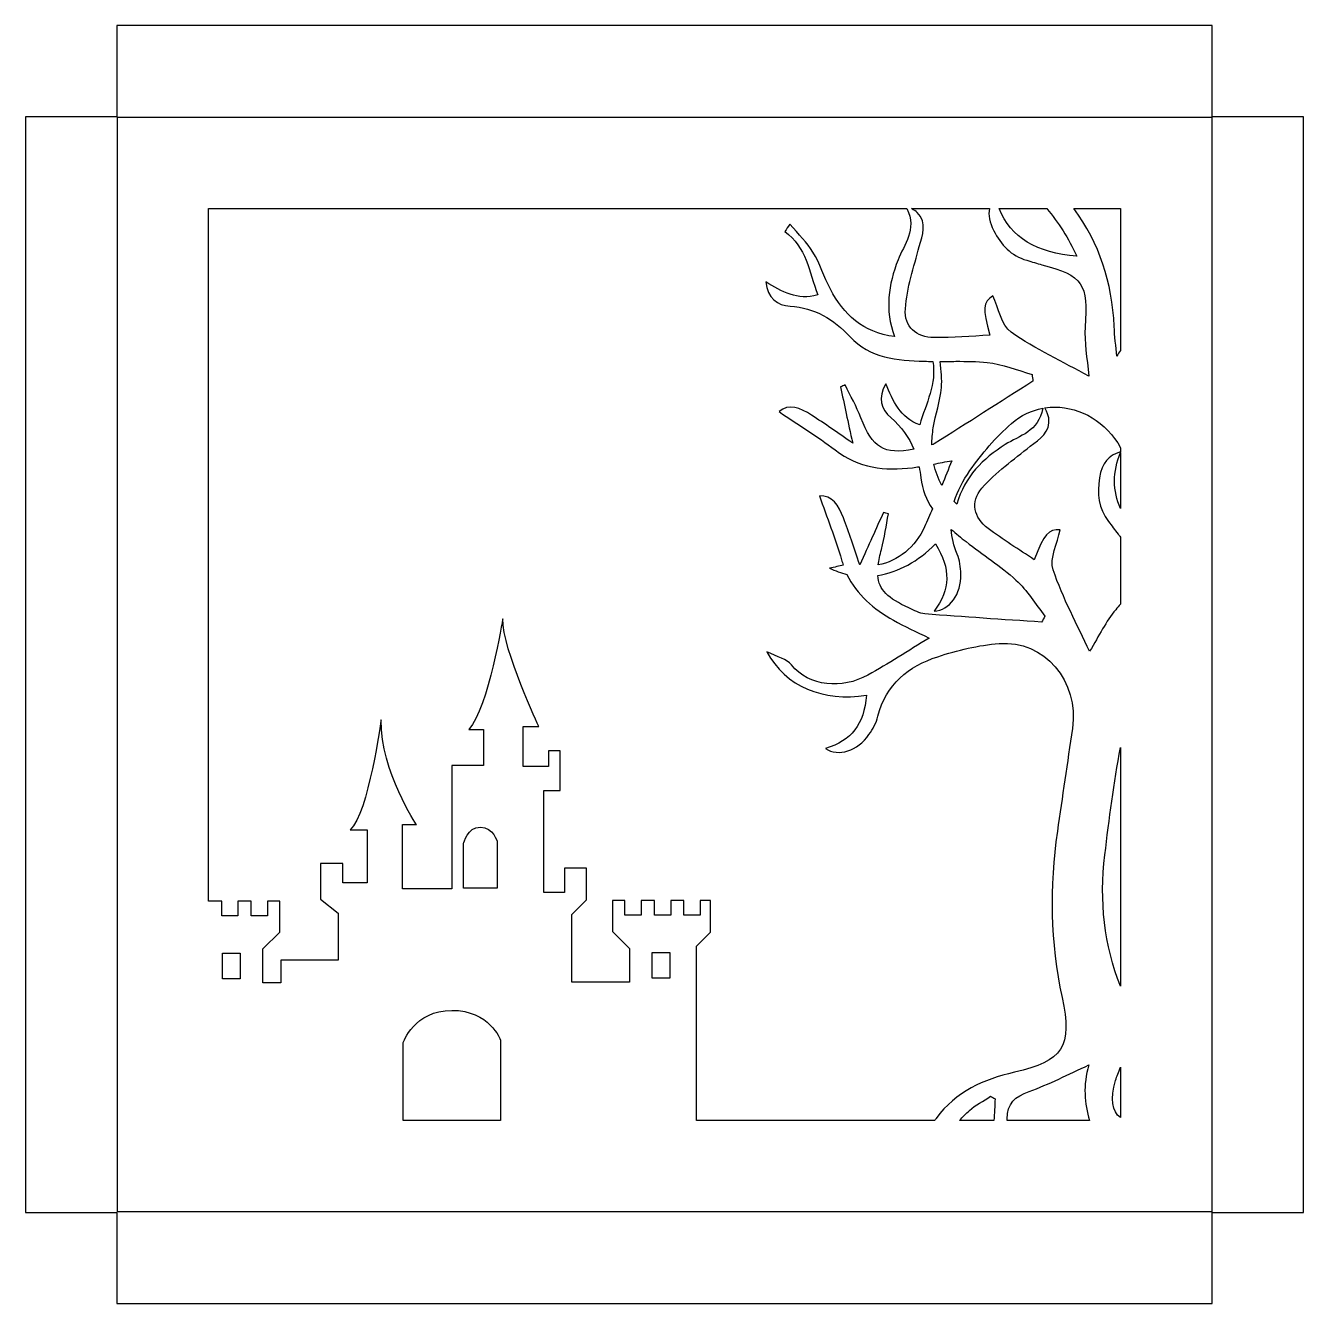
# Model space of a CAD drawing. Extents: x 0 to 935, y 0 to 453.
# Drawn here: x 538.6 to 935.4, y 28.4 to 425.2 of the extents above; entities that cross this region are included whole.
import ezdxf

# ---------------------------------------------------------------- set-up
doc = ezdxf.new("R2010")
doc.units = 0
doc.layers.add('Layer_1', color=7, linetype='CONTINUOUS')

msp = doc.modelspace()

# ---------------------------------------------------------------- linework, layer by layer
at = {"layer": 'Layer_1', "color": 1}
msp.add_lwpolyline([(566.875, 425.200585), (566.875, 396.875584), (538.57503, 396.875584), (538.57503, 56.625581), (566.875, 56.625581), (566.875, 28.350583), (907.124955, 28.350583), (907.124955, 56.625581), (935.424985, 56.625581), (935.424985, 396.875584), (907.124955, 396.875584), (907.124955, 425.200585), (566.875, 425.200585), (566.875, 425.200585)], dxfattribs=at)
at = {"layer": 'Layer_1', "color": 3}
msp.add_lwpolyline([(567.085353, 396.702724), (906.965257, 396.702724), (906.965257, 56.82282), (567.085353, 56.82282), (567.085353, 396.702724)], dxfattribs=at)
at = {"layer": 'Layer_1', "color": 5}
for points in [[(595.399978, 368.350582), (812.249992, 368.350582)], [(639.350259, 175.475572), (644.625222, 175.475572), (644.625222, 158.975572), (637.075237, 158.975572), (637.075237, 164.925572), (630.200215, 164.925572), (630.200215, 153.950572), (635.700244, 149.600572), (635.700244, 134.950572), (627.45023, 134.950572), (617.85023, 134.950572), (617.85023, 127.900572), (612.300245, 127.900572), (612.300245, 138.450572), (617.575267, 143.700572), (617.575267, 153.325572), (613.675237, 153.325572), (613.675237, 148.750572), (608.65023, 148.750572), (608.65023, 153.325572), (604.525252, 153.325572), (604.525252, 148.750572), (599.500245, 148.750572), (599.500245, 153.325572), (595.400215, 153.325572), (595.400215, 368.35057), (595.399978, 368.350582)], [(813.675059, 368.350582), (837.950022, 368.350582)], [(813.675059, 368.350582), (813.675059, 368.350582)], [(840.900007, 368.350582), (855.724955, 368.350582)], [(840.900007, 368.350582), (840.900007, 368.350582)], [(864.100007, 368.350582), (878.599978, 368.350582), (878.599978, 324.275584)], [(864.100007, 368.350582), (864.100007, 368.350582)], [(827.500007, 320.925593), (827.500007, 320.925581)], [(854.475059, 306.350582), (854.475059, 306.350582)], [(858.300007, 306.700585), (858.300007, 306.700585)], [(878.599978, 294.100585), (878.599978, 292.775584)], [(826.224985, 290.075584), (826.224985, 290.075584)], [(878.599978, 292.625581), (878.599978, 275.175584)], [(878.599978, 292.625581), (878.599978, 292.625581)], [(826.049992, 268.725581), (826.049992, 268.725581)], [(878.599978, 266.350582), (878.599978, 245.500585)], [(676.200215, 206.600572), (680.775267, 206.600572), (680.775267, 195.375572), (670.950259, 195.375572), (670.950259, 184.400572), (670.950259, 157.150572), (655.600215, 157.150572), (655.600215, 177.075572), (659.950259, 177.075572)], [(820.825222, 85.150571), (746.925252, 85.150571), (746.925252, 139.300572), (751.275237, 143.650572), (751.275237, 153.500572), (748.075237, 153.500572), (748.075237, 148.925572), (743.05023, 148.925572), (743.05023, 153.500572), (738.925252, 153.500572), (738.925252, 148.925572), (733.900244, 148.925572), (733.900244, 153.500572), (729.775267, 153.500572), (729.775267, 148.925572), (724.725252, 148.925572), (724.725252, 153.500572), (720.85023, 153.500572), (720.85023, 143.875572), (726.100244, 138.625572), (726.100244, 128.075572), (708.25023, 128.075572), (708.25023, 149.150572), (712.825222, 153.725572), (712.825222, 163.575572), (705.975267, 163.575572), (705.975267, 156.000572), (699.550259, 156.000572), (699.550259, 187.600572), (704.600215, 187.600572), (704.600215, 199.950572), (700.925252, 199.950572), (700.925252, 195.150572), (693.150259, 195.150572), (693.150259, 207.500572), (697.950259, 207.500572)], [(878.599978, 200.975584), (878.599978, 126.850584)], [(878.599978, 200.975584), (878.599978, 200.975584)], [(679.824985, 176.275584), (679.824985, 176.275584)], [(685.049993, 171.725584), (685.049993, 157.325584), (674.599978, 157.325584), (674.599978, 171.250584)], [(599.725015, 137.150584), (605.199978, 137.150584), (605.199978, 129.200584), (599.725015, 129.200584), (599.725015, 137.150584), (599.725015, 137.150584)], [(733.199978, 137.325584), (738.700007, 137.325584), (738.700007, 129.375584), (733.199978, 129.375584), (733.199978, 137.325584), (733.199978, 137.325584)], [(670.950022, 119.375584), (670.950022, 119.375584)], [(686.049993, 110.225581), (686.049993, 85.150583), (655.849993, 85.150583), (655.849993, 109.325581)], [(868.799978, 102.425581), (868.799978, 102.425581)], [(878.599978, 101.725581), (878.599978, 86.050583)], [(878.599978, 101.725581), (878.599978, 101.725581)], [(838.249992, 92.675584), (838.249992, 92.675584)], [(839.300007, 85.150583), (828.649992, 85.150583)], [(868.950022, 85.150583), (843.449992, 85.150583)]]:
    msp.add_lwpolyline(points, dxfattribs=at)
for points in [[(812.249992, 368.350582), (815.514941, 361.720769), (811.390792, 357.25617), (809.524955, 352.400585)], [(815.475059, 367.125581), (815.076718, 367.548117), (814.528096, 367.865658), (813.675059, 368.350582)], [(816.100007, 356.600585), (817.066229, 360.252289), (818.732185, 363.82945), (815.475059, 367.125581)], [(837.950022, 368.350582), (837.486259, 366.329634), (837.899059, 364.140206), (839.249992, 361.500585)], [(865.075059, 353.625581), (852.598555, 354.479768), (844.504867, 359.44708), (840.900007, 368.350582)], [(855.724955, 368.350582), (859.32697, 364.047762), (862.422378, 359.183353), (865.075059, 353.625581)], [(876.649992, 331.800585), (876.043948, 345.393877), (872.092541, 357.595768), (864.100007, 368.350582)], [(775.950022, 363.525581), (775.386644, 362.731981), (774.863622, 361.957711), (774.350022, 361.225581)], [(774.350022, 361.225581), (781.102555, 356.435015), (781.867474, 348.82935), (784.57503, 341.575584)], [(783.100007, 354.875584), (781.3006, 357.81697), (778.714941, 360.260704), (775.950022, 363.525581)], [(839.249992, 361.500585), (841.481578, 357.115122), (844.599385, 353.69303), (849.550022, 352.300585)], [(788.500007, 343.325581), (786.528452, 347.10612), (785.276126, 351.295519), (783.100007, 354.875584)], [(811.799978, 337.225581), (812.239918, 343.747157), (814.462141, 350.177842), (816.100007, 356.600585)], [(809.524955, 352.400585), (806.550141, 344.732455), (805.338407, 337.002541), (808.424985, 328.600585)], [(849.550022, 352.300585), (851.099355, 351.826535), (852.681992, 351.308751), (854.224985, 350.900585)], [(854.224985, 350.900585), (867.00057, 347.590689), (868.657755, 344.897202), (867.624985, 331.550582)], [(784.57503, 341.575584), (778.21183, 339.667293), (773.51737, 342.660277), (768.475, 345.575584)], [(768.475, 345.575584), (768.97503, 340.545545), (772.137163, 338.290256), (775.97503, 338.050582)], [(808.424985, 328.600585), (798.5454, 329.895631), (792.618289, 335.49892), (788.500007, 343.325581)], [(775.97503, 338.050582), (783.710378, 337.495359), (789.483592, 334.048378), (794.624985, 328.550582)], [(838.975029, 341.250582), (835.936452, 339.195933), (835.704807, 337.487566), (838.075059, 329.000585)], [(844.624985, 329.975584), (841.576748, 332.163453), (840.782022, 337.468378), (838.975029, 341.250582)], [(820.724955, 328.300585), (815.163296, 328.391495), (811.396955, 331.57063), (811.799978, 337.225581)], [(868.750022, 316.350582), (860.857518, 320.707969), (852.225755, 324.647933), (844.624985, 329.975584)], [(867.624985, 331.550582), (867.284007, 326.861877), (868.271978, 322.081089), (868.750022, 316.350582)], [(877.475059, 322.575584), (877.221192, 325.558648), (876.747296, 328.680751), (876.649992, 331.800585)], [(794.624985, 328.550582), (800.771948, 321.915969), (809.255207, 321.162345), (817.675059, 320.950582)], [(838.075059, 329.000585), (832.247622, 328.782493), (826.516718, 328.213717), (820.724955, 328.300585)], [(878.599978, 324.275584), (878.224985, 323.709368), (877.860896, 323.148905), (877.475059, 322.575584)], [(820.300007, 320.900568), (821.596955, 313.97831), (818.206555, 307.916093), (816.275059, 301.175566)], [(817.675059, 320.950582), (818.551504, 320.925634), (819.423504, 320.906256), (820.300007, 320.900568)], [(822.649992, 320.900585), (824.269607, 320.908585), (825.88377, 320.921208), (827.500007, 320.925593)], [(822.999978, 312.750582), (823.225518, 315.326837), (822.930407, 317.950173), (822.649992, 320.900585)], [(827.500007, 320.925581), (830.765785, 320.934648), (834.013133, 320.895714), (837.249992, 320.550582)], [(837.249992, 320.550582), (841.954644, 320.059056), (846.497222, 318.184858), (851.150022, 316.875584)], [(793.125015, 313.575566), (792.662911, 313.375216), (792.163237, 313.174073), (791.675, 312.975566)], [(797.999978, 303.425563), (796.60543, 306.902375), (794.761874, 310.186043), (793.125015, 313.575566)], [(805.724955, 313.975566), (803.138111, 309.632876), (804.330704, 305.949), (807.275059, 303.475566)], [(816.275059, 301.175566), (810.023267, 303.422085), (808.047978, 308.634422), (805.724955, 313.975566)], [(851.424985, 314.775584), (841.194467, 308.249865), (831.057578, 301.742458), (820.750022, 295.325581)], [(851.150022, 316.875584), (851.222022, 316.177326), (851.323829, 315.452022), (851.424985, 314.775584)], [(791.675, 312.975566), (792.821489, 307.576751), (793.962526, 302.153368), (795.449992, 295.500568)], [(820.475059, 300.275584), (821.135859, 304.487797), (822.622733, 308.578079), (822.999978, 312.750582)], [(782.675, 304.200568), (779.20383, 306.449895), (775.547237, 307.922588), (772.599978, 305.300568)], [(854.475059, 306.350582), (853.182792, 299.028959), (847.197133, 297.879151), (842.799978, 295.075584)], [(844.750022, 301.600585), (847.662496, 304.15252), (851.009518, 305.708313), (854.475059, 306.350582)], [(855.150022, 306.475584), (856.19417, 306.632585), (857.246259, 306.704437), (858.300007, 306.700585)], [(856.324955, 303.375584), (856.232807, 304.144176), (855.821904, 304.896408), (855.150022, 306.475584)], [(858.300007, 306.700585), (866.233933, 306.671548), (874.196896, 302.125202), (878.599978, 294.100585)], [(772.599978, 305.300568), (778.429489, 301.31988), (784.43103, 297.662784), (789.97503, 293.400568)], [(795.449992, 295.500568), (790.699355, 298.751311), (786.790852, 301.58468), (782.675, 304.200568)], [(814.424985, 293.625563), (805.054141, 291.838422), (801.642407, 294.007934), (797.999978, 303.425563)], [(807.275059, 303.475566), (810.649755, 300.586541), (812.920867, 297.299696), (814.424985, 293.625563)], [(850.575029, 294.550582), (853.522052, 296.913391), (856.985992, 298.788953), (856.324955, 303.375584)], [(820.024985, 294.950582), (820.038022, 296.690091), (820.198733, 298.471696), (820.475059, 300.275584)], [(831.849992, 286.975584), (835.588659, 292.273664), (839.87897, 297.391382), (844.750022, 301.600585)], [(820.750022, 295.325581), (820.521459, 295.182914), (820.279681, 295.061901), (820.024985, 294.950582)], [(842.799978, 295.075584), (835.850467, 290.676171), (830.285311, 285.192366), (827.775029, 276.600585)], [(835.599978, 281.500585), (839.829311, 286.484331), (845.440985, 290.358221), (850.575029, 294.550582)], [(789.97503, 293.400568), (797.260422, 287.769374), (805.392333, 286.811483), (814.049992, 287.900568)], [(820.624985, 289.000585), (822.414141, 289.345913), (824.236067, 289.717255), (826.224985, 290.075584)], [(826.224985, 290.075584), (825.176392, 287.469368), (824.184096, 284.93204), (823.175029, 282.400585)], [(878.599978, 292.775584), (874.87097, 291.746102), (872.869015, 289.393806), (872.100007, 284.725581)], [(878.599978, 275.175584), (876.16217, 280.760745), (876.157311, 286.598197), (878.599978, 292.625581)], [(814.049992, 287.900568), (814.722585, 287.983708), (815.399918, 288.095199), (816.075059, 288.200568)], [(816.075059, 288.200568), (816.306407, 287.074648), (816.48697, 285.940141), (816.624985, 284.750565)], [(823.175029, 282.400585), (821.953281, 284.521101), (821.120748, 286.727394), (820.624985, 289.000585)], [(826.999978, 277.375584), (827.993341, 280.703477), (829.666467, 283.911134), (831.849992, 286.975584)], [(816.624985, 284.750565), (817.036304, 281.057646), (818.351622, 277.914399), (820.224985, 275.150565)], [(872.100007, 284.725581), (871.288748, 279.872319), (871.770822, 275.262464), (874.924955, 271.200585)], [(792.550259, 272.275572), (791.095148, 276.147406), (789.028837, 279.482974), (785.100244, 279.125569)], [(785.100244, 279.125569), (787.423267, 272.459779), (790.07417, 265.973101), (792.000215, 259.250571)], [(837.475059, 269.025581), (833.055741, 272.403862), (831.915355, 277.191934), (835.599978, 281.500585)], [(804.999978, 273.975566), (802.723355, 268.973077), (800.416985, 263.949279), (797.675, 257.750565)], [(806.524955, 273.600568), (806.034348, 273.714031), (805.510615, 273.845083), (804.999978, 273.975566)], [(820.224985, 275.150565), (819.431741, 273.259661), (818.618348, 271.381219), (817.775029, 269.525563)], [(827.775029, 276.600585), (827.507592, 276.858144), (827.251711, 277.11495), (826.999978, 277.375584)], [(797.625222, 257.775572), (795.753696, 263.168028), (794.294852, 267.754819), (792.550259, 272.275572)], [(804.399978, 262.525563), (805.344511, 266.150624), (805.827296, 269.901765), (806.524955, 273.600568)], [(874.924955, 271.200585), (875.889341, 269.89863), (876.851533, 268.545806), (877.849992, 267.300585)], [(817.775029, 269.525563), (814.956422, 263.32596), (809.481459, 258.765753), (803.37503, 257.700568)], [(826.049992, 268.725581), (827.52537, 267.410434), (829.077548, 266.149711), (830.649992, 264.925581)], [(827.900007, 261.075584), (826.825281, 263.687009), (826.246318, 266.241456), (826.049992, 268.725581)], [(851.849992, 259.275584), (847.033578, 262.563098), (842.081459, 265.513984), (837.475059, 269.025581)], [(859.849992, 268.600585), (856.185222, 268.753753), (854.987118, 267.509966), (851.849992, 259.275584)], [(857.700007, 256.175584), (856.548422, 259.746754), (859.055741, 264.484811), (859.849992, 268.600585)], [(877.849992, 267.300585), (878.11737, 266.970576), (878.350378, 266.666345), (878.599978, 266.350582)], [(803.224985, 254.425581), (809.595415, 255.425089), (815.81977, 258.817006), (821.150022, 264.225581)], [(803.37503, 257.700568), (803.567681, 259.133593), (803.907059, 260.725462), (804.399978, 262.525563)], [(821.150022, 264.225581), (825.962229, 256.347377), (825.838378, 250.203394), (820.724955, 243.300585)], [(830.649992, 264.925581), (835.806733, 260.88356), (841.353518, 257.377848), (846.150022, 252.975584)], [(792.000215, 259.250571), (792.155118, 258.704698), (792.319444, 258.172206), (792.500244, 257.650571)], [(829.024985, 254.850582), (828.959444, 256.939382), (828.677667, 259.163821), (827.900007, 261.075584)], [(792.500244, 257.650571), (791.238437, 257.357154), (789.855622, 256.979187), (788.25023, 256.725569)], [(788.25023, 256.725569), (790.027474, 255.849942), (791.844837, 255.18263), (793.675237, 254.750571)], [(793.675237, 254.750571), (796.713281, 248.408046), (801.867355, 243.996811), (808.100244, 240.500574)], [(797.675, 257.750565), (797.657222, 257.753528), (797.642407, 257.772135), (797.625222, 257.775572)], [(812.875059, 244.350582), (806.427178, 247.275489), (803.561992, 249.924182), (803.224985, 254.425581)], [(820.724955, 243.300585), (825.548778, 243.602494), (829.191918, 248.615169), (829.024985, 254.850582)], [(868.999978, 230.875584), (865.241696, 239.070257), (860.647148, 247.373901), (857.700007, 256.175584)], [(846.150022, 252.975584), (849.641755, 249.784514), (852.185933, 245.568526), (855.150022, 241.750582)], [(817.875059, 242.500585), (816.212778, 242.631062), (814.500244, 243.613095), (812.875059, 244.350582)], [(854.124955, 239.925581), (842.018881, 240.756674), (829.978407, 241.536171), (817.875059, 242.500585)], [(877.124955, 243.775584), (874.064511, 240.20727), (872.020896, 235.768562), (868.999978, 230.875584)], [(878.599978, 245.500585), (878.140541, 244.947009), (877.644066, 244.375169), (877.124955, 243.775584)], [(686.750259, 240.925569), (686.750259, 240.925569), (682.377222, 213.4639), (676.200215, 206.600572)], [(697.950259, 207.500572), (697.950259, 207.500572), (686.750259, 231.312923), (686.750259, 240.925569)], [(808.100244, 240.500574), (811.481341, 238.594434), (815.079267, 237.020171), (819.175267, 235.000574)], [(855.150022, 241.750582), (854.792629, 241.146422), (854.445607, 240.529753), (854.124955, 239.925581)], [(819.175267, 235.000574), (812.642704, 230.978405), (806.520452, 227.032028), (800.175267, 223.500572)], [(840.925192, 233.275572), (854.977281, 234.447051), (865.771296, 221.586948), (863.675296, 206.950572)], [(776.425222, 226.675572), (774.990022, 228.431372), (772.129755, 229.031636), (768.825222, 230.750571)], [(768.825222, 230.750571), (774.452837, 219.8527), (786.319918, 215.137372), (799.725252, 217.250572)], [(821.850229, 229.200572), (828.005548, 231.240034), (834.506348, 232.784858), (840.925192, 233.275572)], [(800.175267, 223.500572), (792.130881, 219.024564), (781.976274, 219.859444), (776.425222, 226.675572)], [(803.300244, 210.700572), (805.793518, 220.63402), (812.764896, 226.23642), (821.850229, 229.200572)], [(799.725252, 217.250572), (798.913992, 208.054604), (795.189785, 203.188716), (786.975267, 200.675572)], [(800.500244, 205.025572), (801.688807, 206.7445), (802.789667, 208.700828), (803.300244, 210.700572)], [(648.975267, 209.575572), (648.975267, 209.575572), (645.072333, 180.51134), (639.350259, 175.475572)], [(659.950259, 177.075572), (659.950259, 177.075572), (648.975267, 193.325052), (648.975267, 209.575572)], [(863.675296, 206.950572), (862.143504, 196.3165), (860.529104, 185.62666), (859.000215, 174.975572)], [(786.975267, 200.675572), (791.034407, 198.051796), (796.929104, 199.911348), (800.500244, 205.025572)], [(873.750022, 167.650584), (875.113459, 178.788672), (876.479266, 189.976256), (878.599978, 200.975584)], [(674.599978, 171.250584), (674.599978, 171.250584), (675.786822, 176.275584), (679.824985, 176.275584)], [(679.824985, 176.275584), (683.863207, 176.275584), (685.049993, 171.725584), (685.049993, 171.725584)], [(859.000215, 174.975572), (856.543859, 157.695564), (856.716778, 140.52226), (860.475296, 123.375572)], [(878.599978, 126.850584), (873.569755, 139.629904), (872.011948, 153.263856), (873.750022, 167.650584)], [(860.475296, 123.375572), (863.782555, 108.154879), (860.700718, 103.580443), (845.650229, 100.125569)], [(655.849993, 109.325581), (655.849993, 109.325581), (659.276363, 119.375584), (670.950022, 119.375584)], [(670.950022, 119.375584), (682.621667, 119.375584), (686.049993, 110.225581), (686.049993, 110.225581)], [(845.650229, 100.125569), (836.017459, 97.918772), (827.533133, 94.190429), (821.375267, 85.825569)], [(850.224985, 94.150583), (856.436896, 96.436799), (862.358318, 99.498304), (868.799978, 102.425581)], [(868.799978, 102.425581), (866.897696, 96.073113), (867.437607, 90.499033), (868.950022, 85.150583)], [(877.075059, 97.600586), (877.495504, 98.891015), (878.02617, 100.247009), (878.599978, 101.725581)], [(878.599978, 86.050583), (875.987533, 87.970938), (875.337992, 91.879791), (877.075059, 97.600586)], [(831.675059, 88.250583), (833.620778, 90.026221), (836.023385, 91.237474), (838.249992, 92.675584)], [(838.249992, 92.675584), (838.703859, 92.408953), (839.201341, 92.122357), (839.675059, 91.875584)], [(839.675059, 91.875584), (839.552629, 89.667371), (839.420778, 87.388141), (839.300007, 85.150583)], [(843.449992, 85.575584), (843.393104, 90.54231), (845.879504, 92.564977), (850.224985, 94.150583)], [(828.649992, 85.150583), (829.614141, 86.236159), (830.577104, 87.311341), (831.675059, 88.250583)], [(821.375267, 85.825569), (821.203415, 85.592716), (821.021252, 85.367009), (820.825222, 85.150571)], [(843.449992, 85.150583), (843.449992, 85.290654), (843.449992, 85.437415), (843.449992, 85.575584)]]:
    msp.add_open_spline(points, degree=3, dxfattribs=at)

doc.saveas('drawing.dxf')
